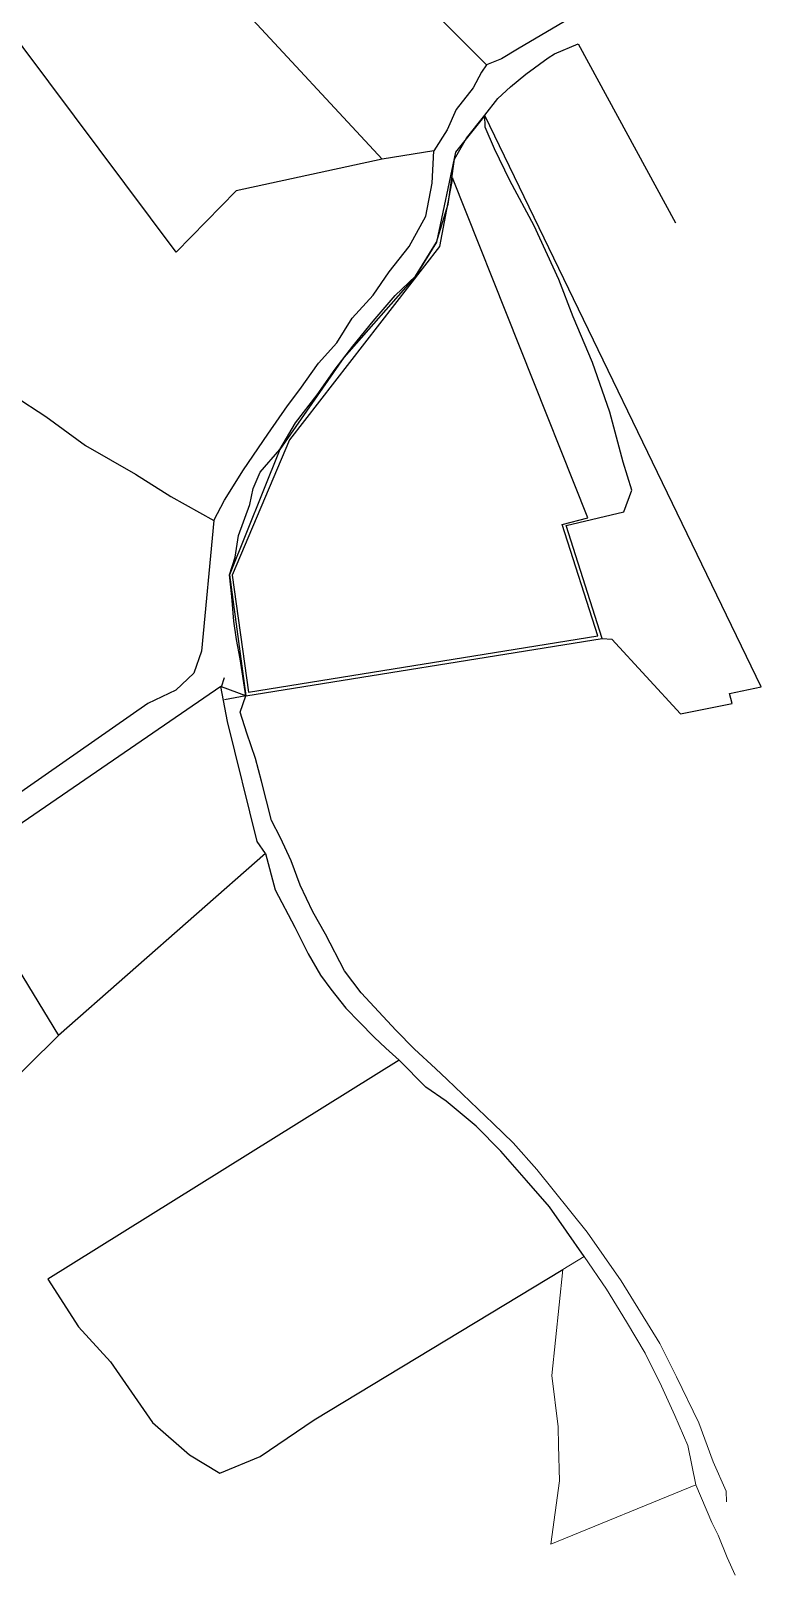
# Model space of a CAD drawing. Header units: millimetres. Extents: x 585668 to 596421, y 1344570 to 1349375.
# Drawn here: x 587311 to 587776, y 1346690 to 1347673 of the extents above; entities that cross this region are included whole.
import ezdxf

# ---------------------------------------------------------------- set-up
doc = ezdxf.new("R2010")
doc.units = ezdxf.units.MM
doc.layers.add('2', color=7, linetype='Continuous')
doc.layers.add('CVL_CUADCON_LIN', color=8, linetype='Continuous')

msp = doc.modelspace()

# ---------------------------------------------------------------- linework, layer by layer
at = {"layer": '2', "color": 1, "linetype": 'Continuous'}
for p, q in [((587403.389, 1347532.134), (587268.079, 1347713.173)), ((587534.54, 1347591.362), (587444.022, 1347689.021)), ((587659.224, 1347664.88), (587721.139, 1347550.885)), ((587567.363, 1347596.641), (587534.54, 1347591.362)), ((587534.54, 1347591.362), (587441.618, 1347571.154)), ((587441.618, 1347571.154), (587403.389, 1347532.134)), ((587447.852, 1347249.769), (587674.454, 1347286.303)), ((587674.454, 1347286.303), (587680.545, 1347285.75)), ((587680.545, 1347285.75), (587724.336, 1347238.354)), ((587460.361, 1347149.378), (587328.686, 1347033.555)), ((587265.909, 1347136.243), (587328.686, 1347033.555)), ((587328.686, 1347033.555), (587276.951, 1346982.523)), ((587545.348, 1347017.783), (587321.785, 1346878.369)), ((587491.191, 1346788.837), (587649.465, 1346884.397)), ((587456.961, 1346765.418), (587491.191, 1346788.837)), ((587431.22, 1346754.915), (587456.961, 1346765.418))]:
    msp.add_line(p, q, dxfattribs=at)
at = {"layer": '2', "color": 1, "linetype": 'Continuous', "lineweight": 0}
for p, q in [((587662.996, 1346892.697), (587649.465, 1346884.397)), ((587641.891, 1346709.62), (587734.15, 1346747.381))]:
    msp.add_line(p, q, dxfattribs=at)
at = {"layer": '2', "color": 1, "linetype": 'Continuous'}
for points in [[(587519.454, 1347739.629), (587527.949, 1347724.813), (587600.917, 1347651.457)], [(587654.045, 1347681.189), (587620.575, 1347661.434), (587610.353, 1347655.179), (587600.917, 1347651.457)], [(587600.127, 1347611.818), (587599.847, 1347619.454), (587608.079, 1347630.047), (587616.278, 1347637.338), (587626.01, 1347645.376), (587640.084, 1347655.914), (587644.173, 1347658.416), (587659.224, 1347664.88)], [(587600.917, 1347651.457), (587597.823, 1347646.659), (587592.393, 1347636.802), (587581.589, 1347622.93), (587575.876, 1347610.026), (587567.363, 1347596.641)], [(587447.852, 1347249.769), (587444.088, 1347273.357), (587441.919, 1347285.573), (587440.253, 1347297.276), (587438.881, 1347313.041), (587437.488, 1347326.774), (587440.898, 1347337.921), (587443.065, 1347351.875), (587450.368, 1347371.623), (587452.498, 1347381.766), (587456.917, 1347392.141), (587469.504, 1347406.504), (587479.32, 1347423.434), (587493.211, 1347441.342), (587504.547, 1347457.75), (587515.866, 1347472.379), (587528.721, 1347488.264), (587542.852, 1347504.645), (587555.673, 1347516.973), (587569.09, 1347538.442), (587576.437, 1347562.763), (587580.524, 1347591.435), (587588.274, 1347604.828), (587599.847, 1347619.454)], [(587674.454, 1347286.303), (587651.697, 1347358.233), (587688.343, 1347366.875), (587693.284, 1347380.581), (587687.848, 1347398.434), (587679.482, 1347430.305), (587668.321, 1347461.942), (587656.123, 1347491.042), (587646.926, 1347514.776), (587631.215, 1347548.99), (587615.713, 1347577.859), (587605.979, 1347598.034), (587600.127, 1347611.818)], [(587427.47, 1347361.424), (587427.47, 1347361.424), (587434.135, 1347374.318), (587446.26, 1347393.513), (587461.722, 1347416.233), (587474.345, 1347434.407), (587482.066, 1347444.75), (587493.912, 1347461.407), (587505.725, 1347474.507), (587515.529, 1347490.167), (587528.88, 1347504.777), (587538.932, 1347519.672), (587551.789, 1347535.811), (587562.39, 1347555.02), (587566.403, 1347576.07), (587567.363, 1347596.641)], [(587300.284, 1347440.699), (587320.494, 1347427.57), (587345.738, 1347409.062), (587377.59, 1347390.753), (587400.077, 1347376.589), (587427.47, 1347361.424)], [(587427.47, 1347361.424), (587427.47, 1347361.424), (587419.552, 1347278.067), (587414.606, 1347264.129), (587403.335, 1347253.293), (587385.479, 1347244.799), (587297.562, 1347183.51), (587282.718, 1347170.67), (587270.453, 1347162.384), (587232.291, 1347126.354), (587224.843, 1347117.012), (587217.667, 1347109.7), (587206.648, 1347098.608), (587181.753, 1347216.745), (587169.214, 1347235.657), (587157.15, 1347250.752), (587143.522, 1347261.285), (587132.135, 1347266.462), (587099.316, 1347290.371), (587087.732, 1347302.158), (587079.706, 1347314.17), (587073.942, 1347323.367), (587059.583, 1347337.465)], [(587460.361, 1347149.378), (587455.092, 1347157.047), (587436.189, 1347233.451), (587431.807, 1347255.6), (587280.267, 1347151.628), (587265.909, 1347136.243)], [(587575.822, 1347005.556), (587568.515, 1347012.48), (587555.158, 1347024.791), (587543.323, 1347036.838), (587532.502, 1347048.622), (587521.175, 1347060.665), (587510.627, 1347074.738), (587498.379, 1347097.985), (587490.373, 1347112.294), (587482.388, 1347129.148), (587476.679, 1347144.713), (587469.944, 1347159.267), (587464.196, 1347170.251), (587457.806, 1347195.492), (587453.863, 1347209.771), (587448.412, 1347225.843), (587444.209, 1347239.361), (587447.852, 1347249.769)], [(587460.361, 1347149.378), (587466.513, 1347126.199), (587479.01, 1347102.458), (587487.5, 1347085.36), (587495.259, 1347071.825), (587501.787, 1347062.875), (587511.337, 1347050.851), (587520.151, 1347041.882), (587529.469, 1347032.401), (587536.777, 1347025.479), (587545.348, 1347017.783)], [(587662.996, 1346892.697), (587651.704, 1346908.811), (587640.915, 1346924.413), (587626.325, 1346941.06), (587609.975, 1346959.756), (587594.363, 1346975.647), (587575.195, 1346991.563), (587562.319, 1347000.564), (587545.348, 1347017.783)], [(587321.785, 1346878.369), (587341.338, 1346847.943), (587361.721, 1346825.656), (587388.316, 1346787.036), (587412.016, 1346766.506), (587431.22, 1346754.915)]]:
    msp.add_lwpolyline(points, dxfattribs=at)
at = {"layer": '2', "color": 1, "linetype": 'Continuous', "lineweight": 0}
for points in [[(587753.614, 1346736.551), (587753.418, 1346743.424), (587745.195, 1346762.061), (587736.007, 1346786.812), (587721.779, 1346816.181), (587711.292, 1346837.379), (587686.485, 1346877.258), (587664.905, 1346908.207), (587632.988, 1346948.138), (587617.893, 1346965.043), (587605.044, 1346977.351), (587575.822, 1347005.556)], [(587734.15, 1346747.381), (587729.028, 1346772.357), (587720.808, 1346791.503), (587712.331, 1346810.142), (587701.843, 1346831.34), (587690.075, 1346851.275), (587677.298, 1346871.98), (587662.996, 1346892.697)], [(587649.465, 1346884.397), (587642.546, 1346817.008), (587646.587, 1346784.405), (587646.74, 1346772.443), (587647.312, 1346750.044), (587641.891, 1346709.62)], [(587759.061, 1346689.941), (587754.077, 1346701.175), (587748.356, 1346715.467), (587744.36, 1346723.385), (587734.15, 1346747.381)]]:
    msp.add_lwpolyline(points, dxfattribs=at)
at = {"layer": 'CVL_CUADCON_LIN', "color": 1, "ltscale": 0.5, "flags": 128}
for points in [[(587599.925, 1347619.269), (587581.15, 1347595.824), (587569.09, 1347538.442), (587555.673, 1347516.973), (587510.207, 1347465.065), (587469.504, 1347406.504), (587437.488, 1347326.774), (587447.852, 1347249.769), (587674.454, 1347286.303), (587680.545, 1347285.75), (587724.336, 1347238.354), (587757.153, 1347244.733), (587755.429, 1347251.108), (587775.619, 1347255.526)], [(587579.292, 1347579.451), (587571.002, 1347535.729), (587475.607, 1347412.751), (587439.076, 1347326.56), (587449.572, 1347252.067), (587671.706, 1347287.866), (587649.076, 1347358.738), (587665.471, 1347362.974)]]:
    msp.add_lwpolyline(points, close=True, dxfattribs=at)
for points in [[(587775.619, 1347255.526), (587599.925, 1347619.269)], [(587674.454, 1347286.303), (587680.545, 1347285.75), (587724.336, 1347238.354)], [(587447.852, 1347249.769), (587432.389, 1347255.391), (587434.124, 1347261.348)], [(587447.852, 1347249.769), (587434.217, 1347247.071)]]:
    msp.add_lwpolyline(points, dxfattribs=at)

doc.saveas('drawing.dxf')
